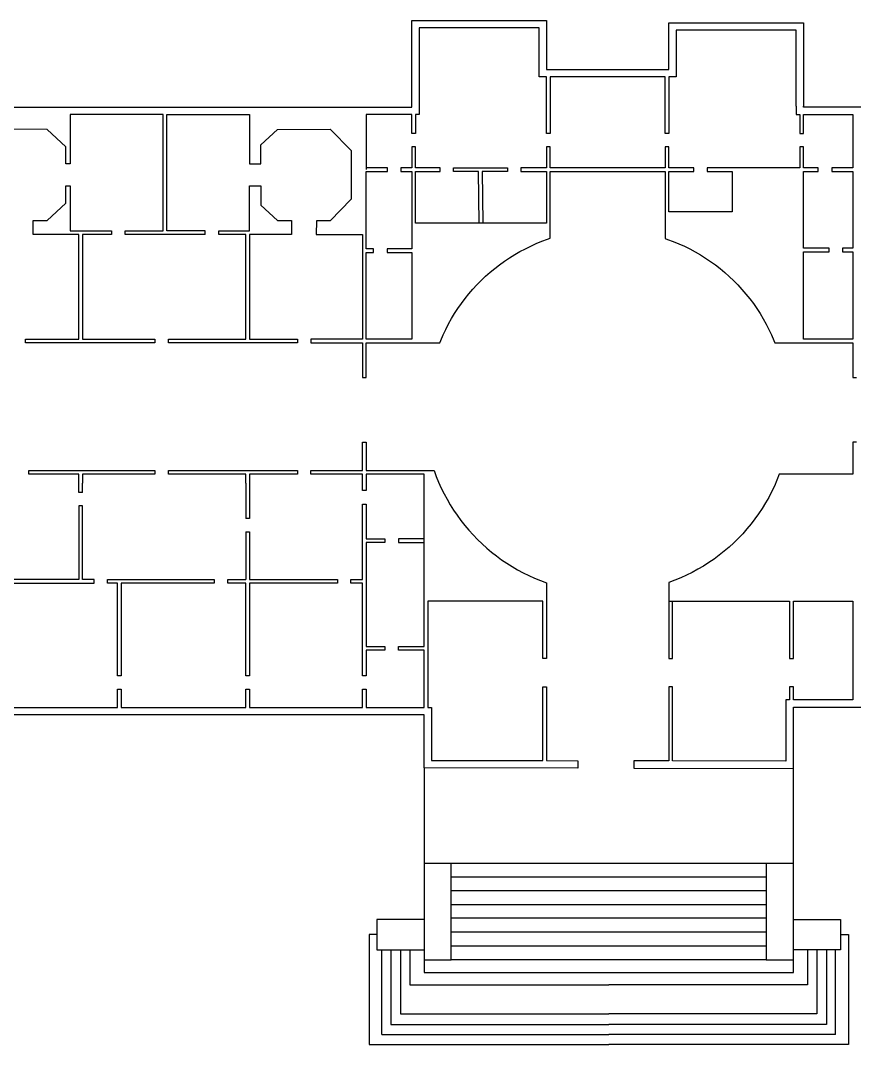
# Model space of a CAD drawing. Header units: centimetres. Extents: x 2933 to 5307, y 1581 to 3517.
# Drawn here: x 3922.9 to 4223.7, y 2223.1 to 2592.2 of the extents above; entities that cross this region are included whole.
import ezdxf

# ---------------------------------------------------------------- set-up
doc = ezdxf.new("R2010")
doc.units = ezdxf.units.CM
doc.layers.add('Make2D$Visible$Curves', color=7, linetype='Continuous', true_color=0x000000)

msp = doc.modelspace()

# ---------------------------------------------------------------- linework, layer by layer
at = {"layer": 'Make2D$Visible$Curves', "color": 24, "lineweight": -3, "true_color": 0xa52525}
for p, q in [((4063.99, 2560.96), (4063.99, 2592.18)), ((4063.99, 2592.18), (4112.56, 2592.18)), ((4112.56, 2592.18), (4112.56, 2574.52)), ((4156.72, 2574.52), (4156.72, 2591.35)), ((4156.72, 2591.35), (4205.29, 2591.35)), ((4205.29, 2591.35), (4205.29, 2561.27)), ((4109.91, 2589.53), (4066.64, 2589.53)), ((4066.64, 2589.53), (4066.64, 2558.31)), ((4109.91, 2571.87), (4109.91, 2589.53)), ((4202.64, 2588.71), (4159.37, 2588.71)), ((4159.37, 2588.71), (4159.37, 2571.87)), ((4202.64, 2561.27), (4202.64, 2588.71)), ((4112.56, 2574.52), (4156.72, 2574.52)), ((4112.56, 2571.87), (4109.91, 2571.87)), ((4112.56, 2551.47), (4112.56, 2571.87)), ((4155.39, 2571.87), (4113.89, 2571.87)), ((4113.89, 2571.87), (4113.89, 2551.47)), ((4155.39, 2551.47), (4155.39, 2571.87)), ((4159.37, 2571.87), (4156.72, 2571.87)), ((4156.72, 2571.87), (4156.72, 2551.47)), ((3901.42, 2560.96), (4063.99, 2560.96)), ((3974.35, 2558.31), (3940.79, 2558.31)), ((3940.79, 2558.31), (3940.79, 2540.52)), ((3974.35, 2516.34), (3974.35, 2558.31)), ((3975.68, 2516.34), (3975.68, 2558.31)), ((3975.68, 2558.31), (4005.55, 2558.31)), ((4005.55, 2558.31), (4005.55, 2540.52)), ((4063.99, 2558.31), (4047.6, 2558.31)), ((4047.6, 2558.31), (4047.6, 2538.44)), ((4063.99, 2551.47), (4063.99, 2558.31)), ((4066.64, 2558.31), (4065.32, 2558.31)), ((4065.32, 2558.31), (4065.32, 2551.47)), ((4202.64, 2561.27), (4202.64, 2558.31)), ((4202.64, 2558.31), (4203.96, 2558.31)), ((4203.96, 2558.31), (4203.96, 2551.47)), ((4205.29, 2560.96), (4205.29, 2561.27)), ((4368.28, 2560.96), (4205.29, 2560.96)), ((4205.29, 2551.47), (4205.29, 2558.31)), ((4205.29, 2558.31), (4223, 2558.31)), ((4223, 2558.31), (4223, 2539.11)), ((3932.5, 2552.9), (3913.47, 2553.03)), ((3939.32, 2546.61), (3932.5, 2552.9)), ((4009.64, 2547.42), (4015.59, 2552.9)), ((4015.59, 2552.9), (4034.63, 2553.03)), ((4034.63, 2553.03), (4042.14, 2545.26)), ((4065.32, 2551.47), (4063.99, 2551.47)), ((4113.89, 2551.47), (4112.56, 2551.47)), ((4156.72, 2551.47), (4155.39, 2551.47)), ((4203.96, 2551.47), (4205.29, 2551.47)), ((4009.64, 2540.52), (4009.64, 2547.42)), ((3939.32, 2540.52), (3939.32, 2546.61)), ((4042.14, 2545.26), (4042.14, 2527.72)), ((4065.32, 2546.61), (4063.99, 2546.61)), ((4063.99, 2546.61), (4063.99, 2539.11)), ((4065.32, 2539.11), (4065.32, 2546.61)), ((4113.89, 2546.61), (4112.56, 2546.61)), ((4112.56, 2546.61), (4112.56, 2539.11)), ((4113.89, 2539.11), (4113.89, 2546.61)), ((4156.72, 2546.61), (4155.39, 2546.61)), ((4155.39, 2546.61), (4155.39, 2539.11)), ((4156.72, 2539.11), (4156.72, 2546.61)), ((4205.29, 2546.61), (4203.96, 2546.61)), ((4203.96, 2546.61), (4203.96, 2539.11)), ((4205.29, 2539.11), (4205.29, 2546.61)), ((3940.79, 2540.52), (3939.32, 2540.52)), ((4005.55, 2540.52), (4009.64, 2540.52)), ((4055.27, 2539.11), (4047.6, 2539.11)), ((4047.6, 2509.93), (4047.6, 2537.79)), ((4047.6, 2537.79), (4055.27, 2537.79)), ((4055.27, 2537.79), (4055.27, 2539.11)), ((4063.99, 2539.11), (4060.13, 2539.11)), ((4060.13, 2539.11), (4060.13, 2537.79)), ((4060.13, 2537.79), (4063.99, 2537.79)), ((4063.99, 2537.79), (4063.99, 2509.93)), ((4074.25, 2539.11), (4065.32, 2539.11)), ((4065.32, 2519.17), (4065.32, 2537.79)), ((4065.32, 2537.79), (4074.25, 2537.79)), ((4074.25, 2537.79), (4074.25, 2539.11)), ((4079.11, 2537.79), (4079.11, 2539.11)), ((4079.11, 2539.11), (4098.54, 2539.11)), ((4088.05, 2537.79), (4079.11, 2537.79)), ((4088.28, 2519.17), (4088.05, 2537.79)), ((4089.37, 2537.8), (4089.6, 2519.18)), ((4098.54, 2537.79), (4089.37, 2537.79)), ((4098.54, 2539.11), (4098.54, 2537.79)), ((4112.56, 2539.11), (4103.4, 2539.11)), ((4103.4, 2539.11), (4103.4, 2537.79)), ((4103.4, 2537.79), (4112.56, 2537.79)), ((4112.56, 2537.79), (4112.56, 2519.17)), ((4155.39, 2539.11), (4113.89, 2539.11)), ((4113.89, 2513.69), (4113.89, 2537.79)), ((4113.89, 2537.79), (4155.39, 2537.79)), ((4155.39, 2537.79), (4155.39, 2513.62)), ((4165.7, 2539.11), (4156.72, 2539.11)), ((4156.72, 2523.17), (4156.72, 2537.79)), ((4156.72, 2537.79), (4165.7, 2537.79)), ((4165.7, 2537.79), (4165.7, 2539.11)), ((4179.55, 2539.11), (4170.57, 2539.11)), ((4170.57, 2539.11), (4170.57, 2537.79)), ((4170.57, 2537.79), (4179.55, 2537.79)), ((4203.96, 2539.11), (4179.55, 2539.11)), ((4179.55, 2537.79), (4179.55, 2523.17)), ((4210.61, 2539.11), (4205.29, 2539.11)), ((4205.29, 2510.14), (4205.29, 2537.79)), ((4205.29, 2537.79), (4210.61, 2537.79)), ((4210.61, 2537.79), (4210.61, 2539.11)), ((4223, 2539.11), (4215.48, 2539.11)), ((4215.48, 2539.11), (4215.48, 2537.79)), ((4215.48, 2537.79), (4223, 2537.79)), ((4223, 2537.79), (4223, 2510.14)), ((3939.32, 2526.37), (3939.32, 2532.61)), ((3939.32, 2532.61), (3940.79, 2532.61)), ((3940.79, 2532.61), (3940.79, 2516.34)), ((4005.55, 2516.34), (4005.55, 2532.61)), ((4005.55, 2532.61), (4009.64, 2532.61)), ((4009.64, 2532.61), (4009.64, 2525.57)), ((3932.5, 2520.08), (3939.32, 2526.37)), ((4009.64, 2525.57), (4015.59, 2520.08)), ((4042.14, 2527.72), (4034.63, 2519.95)), ((4179.55, 2523.17), (4156.72, 2523.17)), ((3927.46, 2515.02), (3927.49, 2520.04)), ((3927.49, 2520.04), (3932.5, 2520.08)), ((4015.59, 2520.08), (4020.6, 2520.04)), ((4020.6, 2520.04), (4020.64, 2515.02)), ((4029.61, 2519.98), (4029.58, 2515.02)), ((4034.63, 2519.95), (4029.61, 2519.98)), ((4112.56, 2519.17), (4065.32, 2519.17)), ((3943.95, 2515.02), (3927.46, 2515.02)), ((3940.79, 2516.34), (3955.77, 2516.34)), ((3943.95, 2477.37), (3943.95, 2515.02)), ((3945.28, 2515.02), (3945.28, 2477.37)), ((3955.77, 2515.02), (3945.28, 2515.02)), ((3955.77, 2516.34), (3955.77, 2515.02)), ((3960.64, 2515.02), (3960.64, 2516.34)), ((3960.64, 2516.34), (3974.35, 2516.34)), ((3989.56, 2515.02), (3960.64, 2515.02)), ((3989.56, 2516.34), (3975.68, 2516.34)), ((3989.56, 2515.02), (3989.56, 2516.34)), ((3994.43, 2515.02), (3994.43, 2516.34)), ((3994.43, 2516.34), (4005.55, 2516.34)), ((4004.22, 2515.02), (3994.43, 2515.02)), ((4004.22, 2477.37), (4004.22, 2515.02)), ((4020.64, 2515.02), (4005.54, 2515.02)), ((4005.54, 2515.02), (4005.54, 2477.37)), ((4020.64, 2516.34), (4020.63, 2516.34)), ((4029.58, 2515.02), (4046.28, 2515.02)), ((4046.28, 2515.02), (4046.28, 2477.37)), ((4113, 2513.38), (4113.89, 2513.69)), ((4155.39, 2513.62), (4156.27, 2513.3)), ((4050.27, 2509.93), (4047.6, 2509.93)), ((4050.27, 2508.61), (4050.27, 2509.93)), ((4063.99, 2509.93), (4055.13, 2509.93)), ((4055.13, 2509.93), (4055.13, 2508.61)), ((4103.04, 2508.9), (4104.97, 2509.93)), ((4104.97, 2509.93), (4106.93, 2510.89)), ((4106.93, 2510.89), (4108.93, 2511.79)), ((4108.93, 2511.79), (4110.95, 2512.62)), ((4110.95, 2512.62), (4113, 2513.38)), ((4156.27, 2513.3), (4158.31, 2512.54)), ((4158.31, 2512.54), (4160.33, 2511.71)), ((4160.33, 2511.71), (4162.31, 2510.81)), ((4162.31, 2510.81), (4164.27, 2509.85)), ((4164.27, 2509.85), (4166.18, 2508.82)), ((4214.47, 2510.14), (4205.29, 2510.14)), ((4214.47, 2508.81), (4214.47, 2510.14)), ((4223, 2510.14), (4219.33, 2510.14)), ((4219.33, 2510.14), (4219.33, 2508.81)), ((4047.6, 2477.37), (4047.6, 2508.61)), ((4047.6, 2508.61), (4050.27, 2508.61)), ((4055.13, 2508.61), (4063.99, 2508.61)), ((4063.99, 2508.61), (4063.99, 2477.37)), ((4097.47, 2505.44), (4099.29, 2506.66)), ((4099.29, 2506.66), (4101.14, 2507.81)), ((4101.14, 2507.81), (4103.04, 2508.9)), ((4166.18, 2508.82), (4168.07, 2507.72)), ((4168.07, 2507.72), (4169.92, 2506.57)), ((4169.92, 2506.57), (4171.72, 2505.35)), ((4205.29, 2477.37), (4205.29, 2508.81)), ((4205.29, 2508.81), (4214.47, 2508.81)), ((4219.33, 2508.81), (4223, 2508.81)), ((4223, 2508.81), (4223, 2477.37)), ((4092.28, 2501.43), (4093.96, 2502.82)), ((4093.96, 2502.82), (4095.7, 2504.16)), ((4095.7, 2504.16), (4097.47, 2505.44)), ((4171.72, 2505.35), (4173.49, 2504.08)), ((4173.49, 2504.08), (4175.21, 2502.74)), ((4175.21, 2502.74), (4176.88, 2501.35)), ((4089.06, 2498.48), (4090.64, 2499.98)), ((4090.64, 2499.98), (4092.28, 2501.43)), ((4176.88, 2501.35), (4178.51, 2499.9)), ((4178.51, 2499.9), (4180.09, 2498.4)), ((4084.61, 2493.66), (4086.04, 2495.31)), ((4086.04, 2495.31), (4087.52, 2496.92)), ((4087.52, 2496.92), (4089.06, 2498.48)), ((4180.09, 2498.4), (4181.62, 2496.85)), ((4181.62, 2496.85), (4183.09, 2495.25)), ((4183.09, 2495.25), (4184.51, 2493.59)), ((4081.93, 2490.2), (4083.24, 2491.95)), ((4083.24, 2491.95), (4084.61, 2493.66)), ((4184.51, 2493.59), (4185.87, 2491.9)), ((4185.87, 2491.9), (4187.18, 2490.15)), ((4079.48, 2486.58), (4080.67, 2488.41)), ((4080.67, 2488.41), (4081.93, 2490.2)), ((4187.18, 2490.15), (4188.43, 2488.37)), ((4188.43, 2488.37), (4189.61, 2486.54)), ((4077.28, 2482.8), (4078.35, 2484.71)), ((4078.35, 2484.71), (4079.48, 2486.58)), ((4189.61, 2486.54), (4190.74, 2484.68)), ((4190.74, 2484.68), (4191.8, 2482.77)), ((4075.35, 2478.88), (4076.28, 2480.85)), ((4076.28, 2480.85), (4077.28, 2482.8)), ((4191.8, 2482.77), (4192.8, 2480.84)), ((4192.8, 2480.84), (4193.73, 2478.87)), ((3924.79, 2476.05), (3924.79, 2477.37)), ((3924.79, 2477.37), (3943.95, 2477.37)), ((3945.28, 2477.37), (3971.38, 2477.37)), ((3971.38, 2477.37), (3971.38, 2476.05)), ((3976.25, 2476.05), (3976.25, 2477.37)), ((3976.25, 2477.37), (4004.22, 2477.37)), ((4005.54, 2477.37), (4022.76, 2477.37)), ((4022.76, 2477.37), (4022.76, 2476.05)), ((4046.28, 2477.37), (4027.62, 2477.37)), ((4027.62, 2477.37), (4027.62, 2476.05)), ((4063.99, 2477.37), (4047.6, 2477.37)), ((4074.14, 2476.05), (4074.48, 2476.87)), ((4074.48, 2476.87), (4075.35, 2478.88)), ((4193.73, 2478.87), (4194.59, 2476.87)), ((4194.59, 2476.87), (4194.93, 2476.05)), ((4223, 2477.37), (4205.29, 2477.37)), ((3971.38, 2476.05), (3924.79, 2476.05)), ((4022.76, 2476.05), (3976.25, 2476.05)), ((4027.62, 2476.05), (4046.28, 2476.05)), ((4046.28, 2476.05), (4046.28, 2463.53)), ((4047.6, 2463.53), (4047.6, 2476.05)), ((4047.6, 2476.05), (4074.14, 2476.05)), ((4194.93, 2476.05), (4223, 2476.05)), ((4223, 2476.05), (4223, 2463.53)), ((4046.28, 2463.53), (4047.6, 2463.53)), ((4223, 2463.53), (4224.33, 2463.53)), ((4046.28, 2429.95), (4046.28, 2440.19)), ((4046.28, 2440.19), (4047.6, 2440.19)), ((4047.6, 2440.19), (4047.6, 2429.95)), ((4224.33, 2440.19), (4223, 2440.19)), ((4223, 2440.19), (4223, 2428.63)), ((3925.92, 2428.63), (3925.92, 2429.95)), ((3925.92, 2429.95), (3971.43, 2429.95)), ((3943.95, 2428.63), (3925.92, 2428.63)), ((3943.95, 2422.09), (3943.95, 2428.63)), ((3971.43, 2428.63), (3945.28, 2428.63)), ((3945.28, 2428.63), (3945.28, 2425.47)), ((3971.43, 2429.95), (3971.43, 2428.63)), ((3976.29, 2428.63), (3976.29, 2429.95)), ((3976.29, 2429.95), (4022.76, 2429.95)), ((4004.22, 2428.63), (3976.29, 2428.63)), ((4004.22, 2425.47), (4004.22, 2428.63)), ((4022.76, 2428.63), (4005.54, 2428.63)), ((4005.54, 2428.63), (4005.54, 2412.68)), ((4022.76, 2429.95), (4022.76, 2428.63)), ((4027.62, 2428.63), (4027.62, 2429.95)), ((4027.62, 2429.95), (4046.28, 2429.95)), ((4046.28, 2428.63), (4027.62, 2428.63)), ((4046.28, 2422.73), (4046.28, 2428.63)), ((4047.6, 2429.95), (4072.04, 2429.95)), ((4068.45, 2428.63), (4047.6, 2428.63)), ((4047.6, 2428.63), (4047.6, 2422.73)), ((4068.45, 2366.58), (4068.45, 2428.63)), ((4072.04, 2429.95), (4072.83, 2427.82)), ((4196.55, 2428.63), (4195.7, 2426.49)), ((4223, 2428.63), (4196.55, 2428.63)), ((3945.28, 2422.09), (3945.28, 2425.47)), ((4004.22, 2425.47), (4004.22, 2412.68)), ((4072.83, 2427.82), (4073.7, 2425.72)), ((4073.7, 2425.72), (4074.64, 2423.64)), ((4195.7, 2426.49), (4194.77, 2424.38)), ((3945.28, 2422.09), (3943.95, 2422.09)), ((4047.6, 2422.73), (4046.28, 2422.73)), ((4074.64, 2423.64), (4075.65, 2421.6)), ((4075.65, 2421.6), (4076.73, 2419.6)), ((4193.78, 2422.31), (4192.71, 2420.27)), ((4194.77, 2424.38), (4193.78, 2422.31)), ((4046.28, 2390.65), (4046.28, 2417.86)), ((4046.28, 2417.86), (4047.6, 2417.86)), ((4047.6, 2417.86), (4047.6, 2405.37)), ((4076.73, 2419.6), (4077.88, 2417.64)), ((4077.88, 2417.64), (4079.1, 2415.71)), ((4191.57, 2418.27), (4190.36, 2416.31)), ((4192.71, 2420.27), (4191.57, 2418.27)), ((3945.28, 2417.23), (3943.95, 2417.23)), ((3943.95, 2417.23), (3943.95, 2390.65)), ((3945.28, 2390.65), (3945.28, 2417.23)), ((4079.1, 2415.71), (4080.38, 2413.83)), ((4189.08, 2414.39), (4187.74, 2412.52)), ((4190.36, 2416.31), (4189.08, 2414.39)), ((4005.54, 2412.68), (4004.22, 2412.68)), ((4080.38, 2413.83), (4081.72, 2411.99)), ((4081.72, 2411.99), (4083.13, 2410.2)), ((4083.13, 2410.2), (4084.6, 2408.46)), ((4186.34, 2410.7), (4184.87, 2408.92)), ((4187.74, 2412.52), (4186.34, 2410.7)), ((4004.22, 2407.82), (4004.22, 2390.65)), ((4004.22, 2407.82), (4005.54, 2407.82)), ((4005.54, 2407.82), (4005.54, 2390.65)), ((4084.6, 2408.46), (4086.13, 2406.77)), ((4086.13, 2406.77), (4087.71, 2405.14)), ((4183.34, 2407.2), (4181.75, 2405.53)), ((4184.87, 2408.92), (4183.34, 2407.2)), ((4047.6, 2405.37), (4054.35, 2405.37)), ((4054.35, 2404.04), (4047.6, 2404.04)), ((4047.6, 2404.04), (4047.6, 2366.58)), ((4054.35, 2405.37), (4054.35, 2404.04)), ((4068.45, 2405.37), (4059.21, 2405.37)), ((4059.21, 2405.37), (4059.21, 2404.04)), ((4059.21, 2404.04), (4068.45, 2404.04)), ((4087.71, 2405.14), (4089.35, 2403.56)), ((4089.35, 2403.56), (4091.04, 2402.04)), ((4180.11, 2403.92), (4178.41, 2402.37)), ((4181.75, 2405.53), (4180.11, 2403.92)), ((4091.04, 2402.04), (4092.78, 2400.57)), ((4092.78, 2400.57), (4094.58, 2399.17)), ((4094.58, 2399.17), (4096.42, 2397.83)), ((4174.85, 2399.44), (4173, 2398.08)), ((4176.66, 2400.88), (4174.85, 2399.44)), ((4178.41, 2402.37), (4176.66, 2400.88)), ((4096.42, 2397.83), (4098.3, 2396.55)), ((4098.3, 2396.55), (4100.23, 2395.34)), ((4169.16, 2395.54), (4167.18, 2394.37)), ((4171.1, 2396.77), (4169.16, 2395.54)), ((4173, 2398.08), (4171.1, 2396.77)), ((4100.23, 2395.34), (4102.2, 2394.2)), ((4102.2, 2394.2), (4104.2, 2393.12)), ((4104.2, 2393.12), (4106.25, 2392.11)), ((4106.25, 2392.11), (4108.32, 2391.18)), ((4163.09, 2392.24), (4161, 2391.29)), ((4165.16, 2393.27), (4163.09, 2392.24)), ((4167.18, 2394.37), (4165.16, 2393.27)), ((3943.95, 2390.65), (3909.57, 2390.65)), ((3909.57, 2389.33), (3949.47, 2389.33)), ((3949.47, 2390.65), (3945.28, 2390.65)), ((3949.47, 2389.33), (3949.47, 2390.65)), ((3954.34, 2389.33), (3954.34, 2390.65)), ((3954.34, 2390.65), (3992.78, 2390.65)), ((3957.86, 2389.33), (3954.34, 2389.33)), ((3957.86, 2355.98), (3957.86, 2389.33)), ((3959.19, 2389.33), (3959.19, 2355.98)), ((3992.78, 2389.33), (3959.19, 2389.33)), ((3992.78, 2390.65), (3992.78, 2389.33)), ((3997.64, 2389.33), (3997.64, 2390.65)), ((3997.64, 2390.65), (4004.22, 2390.65)), ((4004.22, 2389.33), (3997.64, 2389.33)), ((4004.22, 2355.98), (4004.22, 2389.33)), ((4005.54, 2390.65), (4037.22, 2390.65)), ((4037.22, 2389.33), (4005.54, 2389.33)), ((4005.54, 2389.33), (4005.54, 2355.98)), ((4037.22, 2390.65), (4037.22, 2389.33)), ((4042.08, 2389.33), (4042.08, 2390.65)), ((4042.08, 2390.65), (4046.28, 2390.65)), ((4046.28, 2389.33), (4042.08, 2389.33)), ((4046.28, 2355.98), (4046.28, 2389.33)), ((4108.32, 2391.18), (4110.43, 2390.31)), ((4110.43, 2390.31), (4112.56, 2389.52)), ((4112.56, 2389.52), (4112.56, 2362.22)), ((4158.87, 2390.4), (4156.72, 2389.6)), ((4156.72, 2389.6), (4156.72, 2362.22)), ((4161, 2391.29), (4158.87, 2390.4)), ((4111.24, 2382.83), (4069.78, 2382.83)), ((4069.78, 2382.83), (4069.78, 2344.53)), ((4111.24, 2362.22), (4111.24, 2382.83)), ((4156.72, 2382.83), (4200.27, 2382.83)), ((4158.04, 2362.22), (4158.04, 2382.83)), ((4200.27, 2382.83), (4200.27, 2362.22)), ((4201.6, 2362.22), (4201.6, 2382.83)), ((4201.6, 2382.83), (4223, 2382.83)), ((4223, 2382.83), (4223, 2347.37)), ((4047.6, 2366.58), (4054.35, 2366.58)), ((4054.35, 2366.58), (4054.35, 2365.26)), ((4059.21, 2365.26), (4059.21, 2366.58)), ((4059.21, 2366.58), (4068.45, 2366.58)), ((4054.35, 2365.26), (4047.6, 2365.26)), ((4047.6, 2365.26), (4047.6, 2355.98)), ((4068.45, 2365.26), (4059.21, 2365.26)), ((4068.45, 2344.53), (4068.45, 2365.26)), ((4112.56, 2362.22), (4111.24, 2362.22)), ((4156.72, 2362.22), (4158.04, 2362.22)), ((4200.27, 2362.22), (4201.6, 2362.22)), ((3959.19, 2355.98), (3957.86, 2355.98)), ((4005.54, 2355.98), (4004.22, 2355.98)), ((4047.6, 2355.98), (4046.28, 2355.98)), ((3957.86, 2344.53), (3957.86, 2351.11)), ((3957.86, 2351.11), (3959.19, 2351.11)), ((3959.19, 2351.11), (3959.19, 2344.53)), ((4004.22, 2344.53), (4004.22, 2351.11)), ((4004.22, 2351.11), (4005.54, 2351.11)), ((4005.54, 2351.11), (4005.54, 2344.53)), ((4046.28, 2344.53), (4046.28, 2351.11)), ((4046.28, 2351.11), (4047.6, 2351.11)), ((4047.6, 2351.11), (4047.6, 2344.53)), ((4111.24, 2325.41), (4111.24, 2351.98)), ((4111.24, 2351.98), (4112.56, 2351.98)), ((4112.56, 2351.98), (4112.56, 2325.41)), ((4158.04, 2351.98), (4156.72, 2351.98)), ((4156.72, 2351.98), (4156.72, 2325.34)), ((4158.04, 2325.34), (4158.04, 2351.98)), ((4201.6, 2351.98), (4200.27, 2351.98)), ((4200.27, 2351.98), (4200.27, 2347.34)), ((4201.6, 2347.34), (4201.6, 2351.98)), ((3901.42, 2344.53), (3957.86, 2344.53)), ((3959.19, 2344.53), (4004.22, 2344.53)), ((4005.54, 2344.53), (4046.28, 2344.53)), ((4047.6, 2344.53), (4068.45, 2344.53)), ((4069.78, 2344.53), (4071.1, 2344.53)), ((4071.1, 2344.53), (4071.1, 2325.47)), ((4200.27, 2347.34), (4198.95, 2347.34)), ((4198.95, 2347.34), (4198.95, 2325.27)), ((4223, 2347.37), (4201.6, 2347.34)), ((4201.6, 2344.69), (4368.28, 2344.91)), ((4201.6, 2322.62), (4201.6, 2344.69)), ((4068.45, 2341.89), (3901.42, 2341.89)), ((4068.45, 2322.83), (4068.45, 2341.89)), ((4071.1, 2325.47), (4111.24, 2325.41)), ((4112.56, 2325.41), (4123.94, 2325.39)), ((4123.94, 2325.39), (4123.94, 2322.74)), ((4156.72, 2325.34), (4144.1, 2325.36)), ((4144.1, 2325.36), (4144.1, 2322.71)), ((4198.95, 2325.27), (4158.04, 2325.34)), ((4068.45, 2322.83), (4068.45, 2288.41)), ((4123.94, 2322.74), (4068.45, 2322.83)), ((4144.1, 2322.71), (4201.6, 2322.62)), ((4201.6, 2288.41), (4201.6, 2322.62)), ((4068.45, 2288.41), (4201.6, 2288.41)), ((4068.45, 2288.41), (4068.45, 2253.57)), ((4078.2, 2253.57), (4078.2, 2288.41)), ((4191.85, 2288.41), (4191.85, 2253.57)), ((4201.6, 2268.13), (4201.6, 2288.41)), ((4191.85, 2283.45), (4078.2, 2283.45)), ((4191.85, 2278.5), (4078.2, 2278.5)), ((4078.2, 2273.55), (4191.85, 2273.55)), ((4068.45, 2268.13), (4051.4, 2268.13)), ((4051.4, 2268.13), (4051.4, 2257.25)), ((4191.85, 2268.59), (4078.2, 2268.59)), ((4201.6, 2257.25), (4201.6, 2268.13)), ((4201.6, 2268.13), (4218.65, 2268.13)), ((4218.65, 2268.13), (4218.65, 2257.25)), ((4051.4, 2262.69), (4048.6, 2262.69)), ((4048.6, 2262.69), (4048.6, 2223.09)), ((4191.85, 2263.64), (4078.2, 2263.64)), ((4218.65, 2262.69), (4221.46, 2262.69)), ((4221.46, 2262.69), (4221.46, 2223.09)), ((4051.4, 2257.25), (4068.45, 2257.25)), ((4053.27, 2226.7), (4053.27, 2257.25)), ((4056.49, 2257.25), (4056.49, 2230.31)), ((4059.93, 2257.25), (4059.93, 2234.13)), ((4063.33, 2257.25), (4063.33, 2244.55)), ((4078.2, 2258.69), (4191.85, 2258.69)), ((4201.6, 2253.57), (4201.6, 2257.25)), ((4218.65, 2257.25), (4201.6, 2257.25)), ((4206.73, 2257.25), (4206.73, 2244.55)), ((4210.13, 2257.25), (4210.13, 2234.13)), ((4213.56, 2257.25), (4213.56, 2230.31)), ((4216.79, 2226.7), (4216.79, 2257.25)), ((4068.45, 2253.57), (4078.2, 2253.57)), ((4068.45, 2253.57), (4068.45, 2249.08)), ((4078.2, 2253.74), (4191.85, 2253.74)), ((4191.85, 2253.57), (4201.6, 2253.57)), ((4201.6, 2249.08), (4201.6, 2253.57)), ((4068.45, 2249.08), (4201.6, 2249.08)), ((4063.33, 2244.55), (4135.03, 2244.55)), ((4206.73, 2244.55), (4135.03, 2244.55)), ((4059.93, 2234.13), (4135.03, 2234.13)), ((4210.13, 2234.13), (4135.03, 2234.13)), ((4056.49, 2230.31), (4135.03, 2230.31)), ((4213.56, 2230.31), (4135.03, 2230.31)), ((4053.27, 2226.7), (4135.03, 2226.7)), ((4216.79, 2226.7), (4135.03, 2226.7)), ((4048.6, 2223.09), (4135.03, 2223.09)), ((4221.46, 2223.09), (4135.03, 2223.09))]:
    msp.add_line(p, q, dxfattribs=at)

doc.saveas('drawing.dxf')
